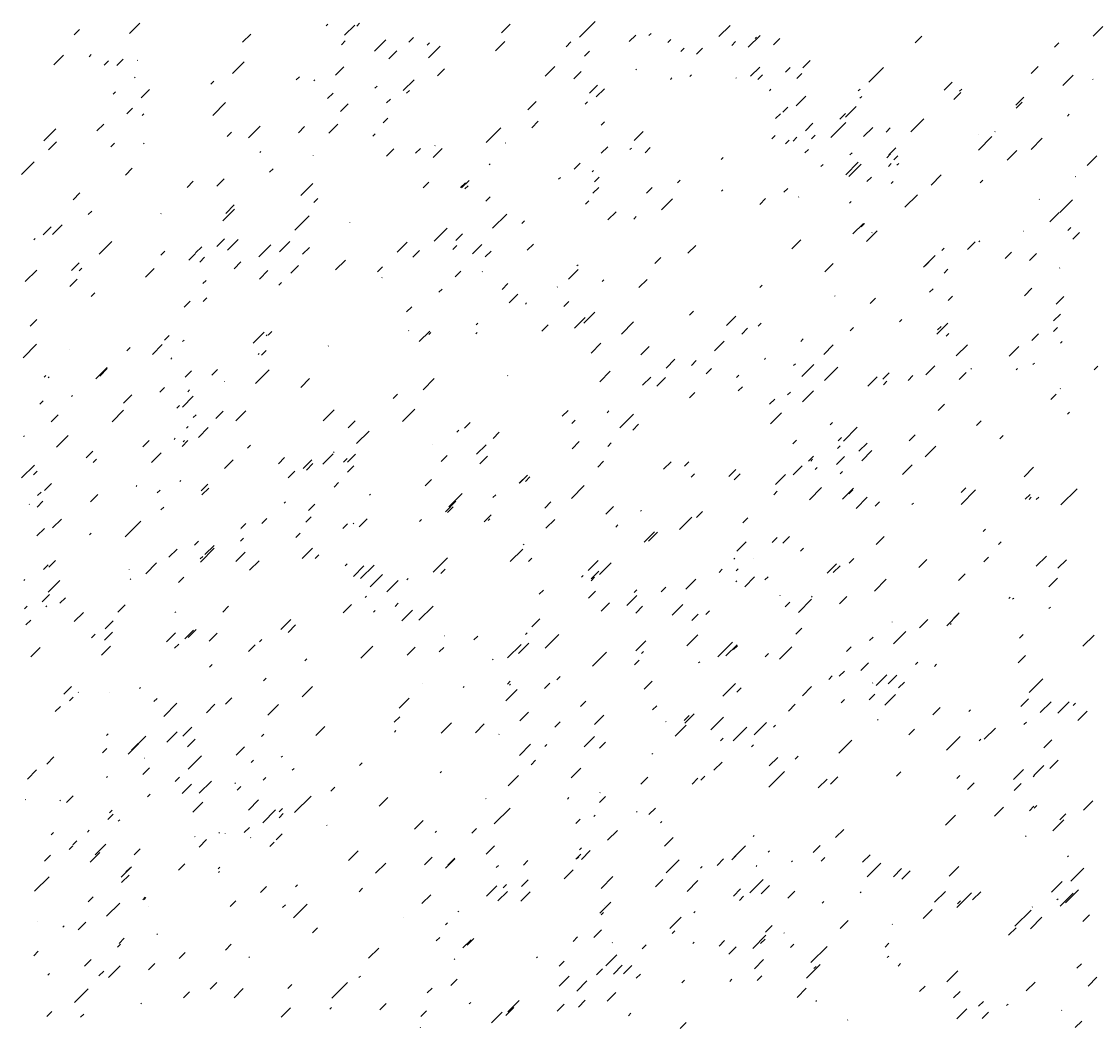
# Model space of a CAD drawing. Header units: millimetres. Extents: x -5080 to 169092, y -130394 to 7197.
# Drawn here: x 8488 to 14072, y -25426 to -20207 of the extents above; entities that cross this region are included whole.
import ezdxf

# ---------------------------------------------------------------- set-up
doc = ezdxf.new("R2010")
doc.units = ezdxf.units.MM
doc.header["$LTSCALE"] = 50
doc.layers.add('pio-Stipple', color=7, linetype='Continuous', lineweight=5)

# ---------------------------------------------------------------- blocks, each defined once
blk = doc.blocks.new('Group')
at = {"layer": 'pio-Stipple', "color": 7, "linetype": 'Continuous', "lineweight": 5, "transparency": 33554687}
for p, q in [((621.9, 5222.9), (569.2, 5170.2)), ((1588.6, 5210.3), (1597.4, 5219.1)), ((1736.9, 5213.9), (1683.5, 5160.6)), ((1747, 5208.4), (1761.6, 5223)), ((2497.7, 5173.3), (2542.5, 5218.1)), ((2982.1, 5232), (2901.4, 5151.3)), ((3623.8, 5154.1), (3682, 5212.3)), ((5565.2, 5156.2), (5614.6, 5205.5)), ((309.1, 5189.9), (281.9, 5162.7)), ((1154.7, 5124.9), (1196.8, 5167.1)), ((1838.8, 5078.4), (1897.2, 5136.8)), ((2016.4, 5125.7), (2040.4, 5149.7)), ((3159.7, 5128.9), (3192.8, 5162)), ((3272.7, 5170.8), (3260.9, 5159.1)), ((3374.6, 5138.4), (3359.8, 5123.7)), ((3837.7, 5160.4), (3776.7, 5099.4)), ((3818.6, 5151.7), (3811.7, 5144.8)), ((3906.4, 5110.6), (3940.6, 5144.8)), ((4676.3, 5155.5), (4642, 5121.2)), ((1687.4, 5131.4), (1667.3, 5111.2)), ((2124.4, 5122.4), (2111.6, 5109.6)), ((2178.9, 5104.8), (2118.7, 5044.7)), ((2514.9, 5129.1), (2465.5, 5079.8)), ((2831.7, 5101.5), (2857, 5126.8)), ((3443.2, 5093.1), (3427.2, 5077.1)), ((3507.8, 5063.1), (3539, 5094.3)), ((3710.6, 5128.3), (3690.6, 5108.3)), ((5363.4, 5099.5), (5386.3, 5122.3)), ((226.3, 5058.5), (175.4, 5007.5)), ((359.5, 5049.9), (370.4, 5060.8)), ((437.2, 5005.6), (459.7, 5028)), ((502.8, 5003.6), (535.2, 5036.1)), ((608.8, 5029.7), (611.3, 5032.2)), ((1953.8, 5079.8), (1912.6, 5038.7)), ((2926.6, 5052), (2953.2, 5078.7)), ((4058.7, 4991.6), (4096.5, 5029.4)), ((1163.7, 5023.2), (1102.8, 4962.2)), ((1679.4, 4996.9), (1636.9, 4954.5)), ((2164.7, 4950.3), (2201.7, 4987.2)), ((2723.7, 4949.4), (2773.4, 4999.1)), ((2909.4, 4972.9), (2871.9, 4935.4)), ((3194, 4982.2), (3197, 4985.3)), ((3835.7, 4996), (3788.8, 4949)), ((3993.1, 4993.2), (3968.6, 4968.7)), ((4401.8, 4918.1), (4478.2, 4994.5)), ((5278.7, 4999), (5242.9, 4963.3)), ((594.6, 4939.9), (597.9, 4943.1)), ((1006.3, 4922.5), (990.4, 4906.6)), ((1449.3, 4945.7), (1432.9, 4929.3)), ((1530, 4929.7), (1524.8, 4924.5)), ((2043.6, 4930.4), (1988.1, 4874.8)), ((3372.6, 4931.8), (3380.9, 4940.1)), ((3473.5, 4947), (3482.5, 4956)), ((3711.6, 4937.8), (3714.6, 4940.8)), ((3825.6, 4932), (3850.2, 4956.6)), ((4054.7, 4962.9), (4028.9, 4937.1)), ((4792.3, 4876.7), (4833.7, 4918.1)), ((5460.3, 4954.5), (5407, 4901.3)), ((5564.2, 4933.7), (5561.2, 4930.8)), ((484.6, 4856.2), (496.1, 4867.7)), ((628.9, 4837.2), (672.1, 4880.4)), ((1595.6, 4833.1), (1623.8, 4861.3)), ((1851.9, 4897.3), (1841, 4886.4)), ((2019.4, 4874.1), (2005.2, 4859.9)), ((2994.2, 4902.3), (2953.3, 4861.4)), ((2988.1, 4841.2), (3030.2, 4883.3)), ((3886.2, 4873.3), (3894.1, 4881.3)), ((4356.4, 4882.2), (4346.6, 4872.5)), ((4841.7, 4827.1), (4879, 4864.4)), ((4883.1, 4882.2), (4871.9, 4871)), ((1066.9, 4812.3), (1000.3, 4745.7)), ((1662.2, 4765.6), (1702.3, 4805.8)), ((1901.3, 4809.8), (1921.9, 4830.4)), ((2676.3, 4817.3), (2633, 4774)), ((2931.6, 4803.7), (2943.6, 4815.7)), ((4024.4, 4795), (4075.2, 4845.8)), ((4355.4, 4834), (4364.7, 4843.3)), ((5205, 4839.6), (5163.4, 4798)), ((5195.9, 4814.5), (5164.4, 4783)), ((554.3, 4754.4), (583.2, 4783.3)), ((634, 4744.1), (643.6, 4753.8)), ((3918.4, 4729.2), (3943.6, 4754.4)), ((3981, 4788.2), (3955.7, 4762.9)), ((4250.4, 4726.1), (4280, 4755.7)), ((4335.2, 4791), (4280.7, 4736.5)), ((5431, 4742.1), (5440.8, 4751.9)), ((398.9, 4664.7), (434.7, 4700.6)), ((1601.6, 4653.6), (1648.2, 4700.2)), ((1908.4, 4731.8), (1883.5, 4706.9)), ((2687.4, 4715.4), (2653.5, 4681.5)), ((3031.5, 4712.7), (3013.3, 4694.5)), ((4072.8, 4665.7), (4111.9, 4704.8)), ((4281.7, 4708.3), (4204, 4630.6)), ((4619.7, 4660.7), (4686.2, 4727.2)), ((175.9, 4665.9), (124.3, 4614.4)), ((141.5, 4630.4), (187.4, 4676.3)), ((1074.9, 4635.3), (1097.7, 4658.1)), ((1184.9, 4628.4), (1245.3, 4688.8)), ((1476.5, 4687.3), (1445, 4655.8)), ((1841.8, 4649.1), (1830, 4637.3)), ((2417, 4605.3), (2492.8, 4681.2)), ((3232.3, 4662), (3185, 4614.8)), ((3915.4, 4641), (3899, 4624.6)), ((4123.3, 4643.1), (4104.4, 4624.2)), ((4374.5, 4635.5), (4421.9, 4682.8)), ((4512.8, 4680.3), (4491.2, 4658.8)), ((4969.9, 4644.2), (4970.2, 4644.5)), ((4969.9, 4565.9), (5039.4, 4635.4)), ((5054.6, 4660.4), (5057, 4662.8)), ((146.6, 4625), (147.4, 4625.8)), ((190, 4608.4), (149.1, 4567.5)), ((490.7, 4601.6), (472.3, 4583.2)), ((644.1, 4601.8), (640.2, 4597.9)), ((2150.6, 4587.7), (2152.8, 4590)), ((2515.8, 4600.8), (2519.1, 4604)), ((3014.3, 4549.5), (3047.6, 4582.8)), ((3268.6, 4578.3), (3241.5, 4551.2)), ((3969.9, 4597.9), (3988.3, 4616.3)), ((4028.4, 4631.9), (4009.3, 4612.7)), ((5300.8, 4627.5), (5242.8, 4569.5)), ((1243.4, 4553.4), (1248.7, 4558.7)), ((1520.9, 4538.2), (1521.2, 4538.5)), ((1938.7, 4572.1), (1900.1, 4533.6)), ((2051.7, 4549.5), (2076.7, 4574.5)), ((2188.9, 4574.2), (2142.8, 4528.1)), ((3162.7, 4568.6), (3170.2, 4576.1)), ((3635.9, 4516.1), (3646.3, 4526.6)), ((4089, 4569.4), (4070.3, 4550.7)), ((4315, 4552.3), (4303.7, 4541)), ((4494.6, 4526.2), (4514.2, 4545.9)), ((4504.7, 4540.5), (4540.9, 4576.7)), ((4551.1, 4535.1), (4531.4, 4515.4)), ((5119.2, 4513.4), (5168.5, 4562.7)), ((5533.9, 4486.1), (5583.3, 4535.5)), ((73.9, 4504.5), (8.7, 4439.3)), ((582.5, 4471.3), (547, 4435.8)), ((1294.9, 4450.6), (1313.3, 4469.1)), ((2433.1, 4489.8), (2437.9, 4494.7)), ((2873, 4466.8), (2904.3, 4498.1)), ((4152.5, 4479.8), (4163.9, 4491.2)), ((4346.3, 4502.5), (4281.9, 4438.1)), ((4361.4, 4492.4), (4298.3, 4429.3)), ((4502.7, 4480.8), (4517.5, 4495.6)), ((4556.2, 4496.7), (4546.4, 4487)), ((1021.4, 4379.2), (1058.5, 4416.3)), ((2793.3, 4415.2), (2802.3, 4424.1)), ((2974, 4460.5), (2967, 4453.5)), ((2979, 4401.1), (3003.3, 4425.4)), ((4391.7, 4402.2), (4415.2, 4425.7)), ((4777.1, 4437), (4724.8, 4384.7)), ((5471.4, 4426.3), (5474.5, 4429.4)), ((899.3, 4404.7), (866.6, 4371.9)), ((1456.3, 4329.8), (1518.9, 4392.4)), ((2091, 4369.9), (2120.1, 4399)), ((2284.8, 4371), (2310, 4396.3)), ((2289.8, 4369.2), (2328.9, 4408.3)), ((2324.1, 4380.6), (2307.8, 4364.4)), ((3001.2, 4372.4), (2970.8, 4342)), ((3249.4, 4342.7), (3277.9, 4371.2)), ((3408.9, 4396.1), (3422.7, 4409.9)), ((3645, 4359.6), (3638.4, 4353)), ((3981, 4366.6), (3961.6, 4347.2)), ((4516.8, 4393), (4527.4, 4403.6)), ((4992.1, 4410), (4978.8, 4396.7)), ((275.7, 4308.5), (310.6, 4343.4)), ((1524.9, 4294.2), (1545, 4314.2)), ((2439.1, 4323.1), (2416.5, 4300.5)), ((2932.6, 4285.1), (2949.7, 4302.2)), ((3327.1, 4256.2), (3383.7, 4312.8)), ((3865.9, 4314), (3835.7, 4283.8)), ((4037.5, 4322.3), (4039.1, 4323.9)), ((4653, 4334), (4588.2, 4269.2)), ((5286.7, 4311.2), (5284.5, 4309)), ((5391.6, 4241.9), (5457.5, 4307.8)), ((354.4, 4231.6), (372.4, 4249.6)), ((1113.2, 4259.3), (1052.2, 4198.2)), ((1067.8, 4237.8), (1111.6, 4281.6)), ((3091, 4246.2), (3048.6, 4203.8)), ((4309.9, 4299), (4301.2, 4290.3)), ((732.8, 4236.5), (731.4, 4235)), ((1426, 4151.2), (1499.7, 4224.8)), ((1711.6, 4190.1), (1710.3, 4188.8)), ((2523.9, 4233), (2451, 4160.1)), ((2602.6, 4185.2), (2616.1, 4198.7)), ((3182.8, 4208.4), (3196, 4221.6)), ((5340.2, 4194.5), (5388.3, 4242.7)), ((120.3, 4126.9), (161.8, 4168.4)), ((168.8, 4128), (219.1, 4178.4)), ((2216.1, 4161.4), (2148, 4093.3)), ((2259.5, 4097.5), (2294.3, 4132.3)), ((4373.5, 4185.7), (4319.1, 4131.3)), ((4378.5, 4185.9), (4361.1, 4168.4)), ((4389.6, 4092.6), (4444.9, 4147.8)), ((4418.9, 4138.6), (4417.7, 4137.4)), ((5203.9, 4144.7), (5204.6, 4145.4)), ((5449.1, 4164.7), (5432.8, 4148.4)), ((5459.2, 4104.7), (5493.1, 4138.5)), ((72.9, 4100.4), (79.3, 4106.8)), ((476.5, 4091.8), (411.4, 4026.7)), ((1061.8, 4105.9), (1021.9, 4066)), ((1075.9, 4046.1), (1131.7, 4101.9)), ((1346.3, 4039.1), (1399.6, 4092.4)), ((1956.8, 4037.1), (2007.4, 4087.7)), ((2346.3, 4027.1), (2395.7, 4076.5)), ((2630.8, 4047.2), (2662.5, 4078.8)), ((4049.6, 4099.8), (4003, 4053.2)), ((4952.7, 4089.8), (4913.6, 4050.7)), ((4976.9, 4095.2), (4971.4, 4089.7)), ((752, 4041.6), (731.5, 4021.1)), ((876.1, 3995.7), (910.4, 4030)), ((942.7, 4064.7), (910.2, 4032.3)), ((1239.4, 4012), (1301.3, 4073.9)), ((1465.4, 4025.9), (1500.8, 4061.4)), ((2037.5, 4009.8), (2072.7, 4045)), ((2245.4, 4050), (2265.8, 4070.4)), ((2443.2, 4042.6), (2412.1, 4011.6)), ((3503.7, 4071.7), (3463.6, 4031.6)), ((4791.2, 4056.8), (4779.7, 4045.3)), ((5108.1, 4003.6), (5140.6, 4036.1)), ((5270.5, 4029.3), (5234.2, 3993)), ((268.6, 3942.3), (307.1, 3980.7)), ((932.6, 3984.5), (957.9, 4009.8)), ((1146.5, 3985.9), (1110.7, 3950)), ((1445.2, 3967.7), (1405.1, 3927.6)), ((1636.9, 3944.2), (1688.1, 3995.4)), ((2888.2, 3965.2), (2894.4, 3971.4)), ((3291.8, 3977.4), (3322.9, 4008.6)), ((4172.7, 3935.2), (4215.7, 3978.2)), ((4685.3, 3959.4), (4745.1, 4019.2)), ((4693.4, 3966.5), (4733.3, 4006.5)), ((27.5, 3883.8), (87.3, 3943.6)), ((308, 3940), (320.9, 3952.9)), ((695.5, 3951.7), (651.2, 3907.4)), ((1285.8, 3941.5), (1241.6, 3897.4)), ((1853.9, 3934), (1880.9, 3961)), ((2256.5, 3908.8), (2286, 3938.4)), ((2398.8, 3935.8), (2396.7, 3933.8)), ((2844.8, 3897), (2893.8, 3946)), ((4791.2, 3928), (4811.2, 3948)), ((5391.6, 3955), (5390.2, 3953.5)), ((297.9, 3897.2), (259, 3858.3)), ((965.9, 3890.2), (949.5, 3873.8)), ((1343.3, 3866.3), (1355.7, 3878.7)), ((1879.1, 3905.5), (1876.3, 3902.7)), ((2499.7, 3843.3), (2530.5, 3874.1)), ((2787.2, 3857.1), (2785.1, 3855)), ((3027.4, 3892.4), (3019.7, 3884.6)), ((3251.4, 3895.1), (3209.4, 3853.1)), ((3848.8, 3866.1), (3835.6, 3852.9)), ((369.5, 3806.8), (387.9, 3825.2)), ((950.8, 3780.7), (969.9, 3799.8)), ((2188.9, 3844.9), (2172.8, 3828.8)), ((2537, 3774.8), (2581.8, 3819.6)), ((4227.2, 3810.7), (4224.1, 3807.7)), ((4408.8, 3770.7), (4435.9, 3797.7)), ((4734.7, 3846.9), (4716.3, 3828.5)), ((4813.4, 3786.6), (4834.6, 3807.8)), ((5208, 3810.1), (5247.1, 3849.2)), ((5372.4, 3766.5), (5411.9, 3806)), ((883.1, 3783.1), (851.1, 3751)), ((2031.5, 3753.9), (2004.7, 3727.1)), ((2626.8, 3773.3), (2620.7, 3767.2)), ((2846.8, 3781.2), (2820.8, 3755.2)), ((53.7, 3653.6), (87.6, 3687.5)), ((2930.5, 3698.4), (2875, 3642.8)), ((2924.5, 3667.8), (2981.6, 3725)), ((3471.4, 3710), (3491.9, 3730.5)), ((3711.5, 3705.3), (3663, 3656.8)), ((4573.3, 3687.5), (4561.2, 3675.5)), ((5359.3, 3679.8), (5395.6, 3716)), ((2015.3, 3629.1), (2016.3, 3630.1)), ((2374.5, 3668.4), (2366, 3659.8)), ((2739.8, 3660), (2706.3, 3626.5)), ((3119.2, 3612.3), (3181.9, 3675)), ((3773.1, 3642.9), (3742.4, 3612.2)), ((3827.6, 3652.4), (3842.8, 3667.7)), ((4304.8, 3628.2), (4322.6, 3645.9)), ((4811.4, 3669), (4753.8, 3611.3)), ((4757.9, 3633.2), (4776.1, 3651.4)), ((5358.3, 3625.2), (5378.8, 3645.8)), ((749.9, 3580.8), (773.8, 3604.7)), ((851.9, 3580.6), (844, 3572.7)), ((1266.6, 3621.7), (1209, 3564.1)), ((1282.7, 3608.8), (1277.4, 3603.5)), ((1286.8, 3606.1), (1305.7, 3625.1)), ((2125.3, 3627.7), (2070.5, 3572.9)), ((2120.2, 3609), (2131.2, 3619.9)), ((2363.4, 3613), (2371.2, 3620.7)), ((3651, 3575.3), (3601, 3525.3)), ((4061.7, 3586.6), (4049.4, 3574.3)), ((4802.3, 3600.9), (4816.3, 3615)), ((5247.3, 3578.8), (5281.9, 3613.4)), ((5403.7, 3573.5), (5395.1, 3564.9)), ((16.4, 3489.2), (86.8, 3559.7)), ((258.5, 3533.2), (259.5, 3534.2)), ((554.2, 3524.3), (572.2, 3542.3)), ((687.4, 3506.3), (738.3, 3557.2)), ((1253.5, 3503.2), (1277.7, 3527.5)), ((1600.6, 3551.3), (1598.1, 3548.9)), ((3012.2, 3564.1), (2961.4, 3513.2)), ((3220.1, 3504.3), (3263.4, 3547.5)), ((4167.6, 3506.4), (4216.7, 3555.5)), ((4913.3, 3556.9), (4854.9, 3498.5)), ((5128.2, 3497.2), (5178.4, 3547.4)), ((783.2, 3482.8), (788.7, 3488.3)), ((1236.3, 3507), (1240.5, 3511.2)), ((3395.7, 3481.4), (3350.3, 3436)), ((3481.4, 3449.6), (3506.5, 3474.6)), ((3865.9, 3486.7), (3860.1, 3480.9)), ((5251.3, 3453.6), (5259.6, 3461.9)), ((394.7, 3380.2), (453.4, 3438.9)), ((413.9, 3394.4), (452.8, 3433.2)), ((857.9, 3389.2), (890.2, 3421.5)), ((995.1, 3398.2), (1024.8, 3427.8)), ((1292.8, 3426.8), (1222, 3355.9)), ((3060.7, 3418.9), (3006.9, 3365.1)), ((3586.4, 3434), (3558.5, 3406.1)), ((4021.3, 3458.5), (4011.3, 3448.5)), ((4053.6, 3392.4), (4115.5, 3454.4)), ((4240.3, 3439.9), (4172, 3371.7)), ((4474.4, 3378.1), (4507.5, 3411.2)), ((4742.8, 3447.1), (4697.3, 3401.6)), ((4906.2, 3412.8), (4870, 3376.6)), ((4930.5, 3430.3), (4933.5, 3433.4)), ((5164.6, 3426.3), (5172.4, 3434.1)), ((5589.4, 3445.3), (5570.3, 3426.2)), ((135.4, 3397.9), (126, 3388.5)), ((152.6, 3390.9), (146.6, 3385)), ((1059.7, 3365.7), (1060.9, 3366.9)), ((1501.7, 3381.4), (1455.9, 3335.6)), ((2148.5, 3381.4), (2090.6, 3323.5)), ((2527.9, 3395), (2529.5, 3396.6)), ((3270.6, 3388.6), (3228.5, 3346.6)), ((3347.2, 3386.6), (3302.1, 3341.5)), ((3727.7, 3398.9), (3715.2, 3386.4)), ((4444.1, 3389.6), (4396.9, 3342.4)), ((4495.5, 3368.6), (4476.7, 3349.7)), ((4629.7, 3396.8), (4604.5, 3371.5)), ((580.4, 3296.7), (538.2, 3254.5)), ((725.7, 3311.4), (749.4, 3335.1)), ((879.1, 3322.2), (870.3, 3313.4)), ((1957.8, 3299.9), (1935.2, 3277.3)), ((3472.4, 3281.1), (3499.9, 3308.7)), ((3724.6, 3317.5), (3746, 3338.9)), ((3995, 3311.1), (3980.3, 3296.3)), ((4057.6, 3261.1), (4113.8, 3317.3)), ((5345.2, 3272.1), (5372.8, 3299.7)), ((5394.6, 3329.4), (5393.1, 3327.9)), ((103.1, 3248.8), (120.2, 3265.8)), ((268.6, 3289), (272.3, 3292.8)), ((813.5, 3227.6), (828.3, 3242.4)), ((842.8, 3234), (898.2, 3289.4)), ((3886.1, 3247.9), (3913.4, 3275.2)), ((4794.2, 3249.4), (4760.9, 3216.1)), ((198, 3192.9), (162.6, 3157.5)), ((538, 3217), (478.2, 3157.1)), ((913.4, 3194), (899.2, 3179.8)), ((1053.6, 3213.1), (1015.7, 3175.1)), ((1171.7, 3215), (1119.8, 3163.1)), ((1628.8, 3219), (1572.6, 3162.9)), ((1984, 3158.3), (2048.1, 3222.5)), ((2812.4, 3186.4), (2842.3, 3216.2)), ((3053.6, 3213.3), (3044.8, 3204.5)), ((3181.7, 3196.8), (3110.2, 3125.2)), ((3948.6, 3203.8), (3890.8, 3145.9)), ((5430.9, 3197.3), (5441.3, 3207.6)), ((872, 3132.6), (864.3, 3124.8)), ((925.5, 3075.5), (976.9, 3126.9)), ((1737.8, 3162.5), (1701.5, 3126.2)), ((2334.1, 3153.6), (2305.2, 3124.7)), ((2879, 3165.8), (2862, 3148.7)), ((3177.7, 3114.7), (3207.2, 3144.2)), ((4200.9, 3141.8), (4213.3, 3154.2)), ((4269.5, 3057.4), (4340.8, 3128.7)), ((4959.7, 3137.9), (4983.7, 3162)), ((24.4, 3085.1), (19.6, 3080.4)), ((189.9, 3026.1), (249.7, 3085.9)), ((799.4, 3066.1), (805.9, 3072.7)), ((1810.4, 3108.9), (1745.7, 3044.2)), ((2265.5, 3104.4), (2275.2, 3114.1)), ((2453.2, 3071.3), (2484.8, 3102.9)), ((4259.4, 3076), (4242.4, 3059)), ((4610.6, 3058.2), (4642, 3089.6)), ((5080.8, 3069.1), (5097.2, 3085.6)), ((670.2, 3060.7), (637.3, 3027.9)), ((840.7, 3030), (871.3, 3060.6)), ((853.8, 3060.9), (846.1, 3053.1)), ((1195.9, 3036.6), (1180.6, 3021.3)), ((2137.4, 3038.8), (2138, 3039.4)), ((2367.4, 2988.7), (2417, 3038.2)), ((2863.9, 3018), (2900.5, 3054.6)), ((3065.7, 3047.6), (3048.2, 3030.1)), ((4007.1, 3042.9), (4027.1, 3062.9)), ((4238.2, 3018.7), (4252.1, 3032.5)), ((4283.6, 3070), (4275.1, 3061.5)), ((4392.6, 3047.4), (4350.2, 3004.9)), ((4693.3, 2975.5), (4748.5, 3030.7)), ((378.6, 3005.2), (343.2, 2969.8)), ((380.6, 2946.1), (397.9, 2963.4)), ((732.8, 2996), (683, 2946.2)), ((1106.1, 2959.6), (1061.6, 2915.1)), ((1340.2, 2940.1), (1372.6, 2972.5)), ((1513.8, 2960.8), (1468.8, 2915.8)), ((1570.3, 2938.3), (1623.5, 2991.5)), ((1625.8, 2997.4), (1629.1, 3000.8)), ((1678.2, 2948.1), (1697.4, 2967.3)), ((1740.8, 2990), (1698.2, 2947.4)), ((2216.1, 2983), (2184.8, 2951.7)), ((2384.6, 2939.3), (2424.1, 2978.8)), ((4088.9, 2953.3), (4115.2, 2979.6)), ((4100, 2954.1), (4109.6, 2963.7)), ((4274.5, 2977.9), (4233.3, 2936.7)), ((4417.8, 3008.1), (4365, 2955.2)), ((9.3, 2866.6), (75.8, 2933.2)), ((1485.5, 2907), (1519.5, 2940.9)), ((1699.4, 2895.9), (1731.8, 2928.3)), ((3026.3, 2952.8), (2996.5, 2923)), ((3376.5, 2950.6), (3337.3, 2911.4)), ((3446.1, 2927), (3468.3, 2949.2)), ((3711.5, 2910.3), (3675.3, 2874.1)), ((4009.2, 2882.7), (4056, 2929.5)), ((4123.2, 2910.7), (4133.2, 2920.7)), ((4575.2, 2884.7), (4625.3, 2934.8)), ((5205.9, 2872.7), (5254.5, 2921.3)), ((70.8, 2882.5), (89.9, 2901.6)), ((834.7, 2853.1), (830.1, 2848.5)), ((1391.7, 2867.5), (1425.1, 2901)), ((2101, 2825.1), (2133.7, 2857.8)), ((2589.4, 2838.4), (2631.8, 2880.8)), ((2626.7, 2876.1), (2589.9, 2839.2)), ((2620.7, 2847.3), (2644.7, 2871.3)), ((3480.4, 2870.4), (3498.3, 2888.3)), ((3734.7, 2887.1), (3703.5, 2855.9)), ((3969.8, 2885), (3917.9, 2833.1)), ((4264.4, 2899.5), (4252.3, 2887.3)), ((92, 2774.5), (110.4, 2793)), ((163.6, 2837.7), (127.2, 2801.3)), ((602.6, 2821.9), (607.3, 2826.6)), ((712.6, 2789.7), (726.6, 2803.7)), ((974.9, 2834.6), (940.3, 2799.9)), ((943.6, 2778.7), (978.9, 2813.9)), ((1628.8, 2818.1), (1652.7, 2842)), ((2925.4, 2826.4), (2859.5, 2760.5)), ((3926.4, 2797.5), (3908.3, 2779.4)), ((4156.5, 2816.4), (4093.6, 2753.5)), ((4264.4, 2755.6), (4322.1, 2813.3)), ((4297.7, 2783.6), (4317.9, 2803.8)), ((4954.6, 2804.2), (4879.5, 2729.1)), ((4904.2, 2814.5), (4880.5, 2790.9)), ((5397.6, 2726.4), (5481.4, 2810.3)), ((89, 2715.1), (119.1, 2745.3)), ((366.5, 2742.4), (404.4, 2780.3)), ((1377.5, 2743.1), (1369.9, 2735.4)), ((1813.4, 2777.5), (1818.1, 2782.2)), ((2206, 2691), (2261, 2746)), ((2292.7, 2786.1), (2224.1, 2717.4)), ((2467.3, 2779.3), (2452.7, 2764.7)), ((2752.9, 2741.9), (2720.9, 2709.9)), ((4392.6, 2765.9), (4335.1, 2708.4)), ((4434, 2719.2), (4457.3, 2742.5)), ((4624.7, 2728.1), (4632.5, 2735.9)), ((5237.2, 2780.3), (5212.4, 2755.5)), ((5232.1, 2755.3), (5243.8, 2767)), ((5269.5, 2754.4), (5282.3, 2767.2)), ((49.6, 2731), (48, 2729.4)), ((745.9, 2714.7), (731.4, 2700.3)), ((1496.6, 2696.9), (1529.3, 2729.6)), ((2217.1, 2687.8), (2246.7, 2717.4)), ((3077.8, 2718.5), (3037.5, 2678.2)), ((3218, 2693.7), (3222.8, 2698.4)), ((3507.6, 2660.6), (3539.4, 2692.3)), ((215.1, 2651.9), (170.1, 2606.9)), ((546.1, 2561), (627.1, 2642)), ((1171.7, 2630.8), (1145, 2604.1)), ((1280.6, 2656.2), (1254.6, 2630.1)), ((1482.5, 2637.3), (1509.6, 2664.5)), ((1698.4, 2627.9), (1674.2, 2603.7)), ((1731.7, 2632.1), (1727.2, 2627.6)), ((1800.3, 2655), (1759, 2613.7)), ((2081.8, 2650.2), (2071.9, 2640.2)), ((2407.8, 2639.6), (2444.1, 2675.9)), ((2436, 2654.3), (2428.1, 2646.3)), ((2727.6, 2606.4), (2772.7, 2651.5)), ((3419.8, 2599.3), (3483.2, 2662.7)), ((3748.8, 2634.4), (3773.8, 2659.4)), ((88.9, 2566.9), (127.2, 2605.1)), ((360.4, 2570.7), (369.7, 2580)), ((1141.4, 2600.8), (1142, 2601.4)), ((1453.2, 2580.5), (1430.8, 2558.1)), ((3101, 2622.9), (3089.2, 2611.1)), ((3289.7, 2587.3), (3236.6, 2534.2)), ((3259.4, 2538.7), (3305.6, 2584.9)), ((4995, 2588.8), (5006.5, 2600.3)), ((905.3, 2518.4), (926.3, 2539.3)), ((959.8, 2469.1), (1006.6, 2516)), ((1159.6, 2554.3), (1143.1, 2537.8)), ((2609.6, 2519.1), (2614.3, 2523.8)), ((3765.9, 2534.8), (3717.3, 2486.1)), ((3925.4, 2558.2), (3899.5, 2532.3)), ((3955.6, 2528.6), (3989.5, 2562.5)), ((4440, 2521.4), (4480.7, 2562.1)), ((5073.7, 2521.3), (5088, 2535.6)), ((773.1, 2454.8), (815.4, 2497.2)), ((935.5, 2446.5), (948.2, 2459.2)), ((1008.2, 2501.5), (936, 2429.2)), ((1119.2, 2433.8), (1167.6, 2482.2)), ((1516.8, 2502.7), (1463, 2448.9)), ((1550.1, 2468.5), (1531.2, 2449.6)), ((2607.5, 2497.4), (2542.6, 2432.4)), ((4047.5, 2487), (4062.4, 2501.9)), ((5321.9, 2461.2), (5269.6, 2408.9)), ((123.2, 2392.2), (147.4, 2416.4)), ((149.5, 2403.3), (184, 2437.8)), ((708.5, 2425.8), (652.7, 2370)), ((1240.3, 2437), (1191, 2387.7)), ((1686.3, 2410.2), (1697.5, 2421.5)), ((1729.7, 2356), (1783.6, 2409.9)), ((1836.6, 2414.7), (1766.9, 2345)), ((2217, 2452.1), (2142.5, 2377.5)), ((2637.8, 2433.4), (2654.9, 2450.5)), ((2946.6, 2386.4), (2998.2, 2438)), ((3005.1, 2365.2), (3066.1, 2426.2)), ((3701.4, 2444.5), (3707.3, 2450.4)), ((3801.3, 2450.5), (3801, 2450.2)), ((4185.7, 2373.2), (4233.7, 2421.2)), ((4217, 2376.1), (4252, 2411.1)), ((4322.9, 2448.2), (4298.9, 2424.1)), ((4701.3, 2443.1), (4660.9, 2402.7)), ((5021.2, 2455.3), (4998.2, 2432.3)), ((5381.4, 2398.4), (5425.4, 2442.4)), ((566.2, 2390), (567.5, 2391.2)), ((850.8, 2352.3), (822.2, 2323.7)), ((1816.4, 2301.6), (1879.9, 2365)), ((2204.9, 2392.7), (2182.7, 2370.6)), ((2911.3, 2351.7), (2920.6, 2361)), ((2979.9, 2351.4), (2961.9, 2333.4)), ((2962.7, 2343.9), (3001.2, 2382.4)), ((3625.7, 2377), (3641.8, 2393.1)), ((3713.5, 2385), (3724.4, 2395.9)), ((3757.9, 2302.7), (3808.5, 2353.3)), ((3862.8, 2337.6), (3878.9, 2353.7)), ((4901.1, 2369.5), (4866.5, 2334.9)), ((5335, 2302.4), (5378.7, 2346.1)), ((25.4, 2339.5), (20.6, 2334.7)), ((207, 2335), (146, 2274)), ((572.3, 2339.5), (575.9, 2343.1)), ((1961.7, 2335), (1902, 2275.2)), ((2006.1, 2337.6), (2013, 2344.4)), ((3324, 2275.1), (3348.2, 2299.4)), ((3453.1, 2289.5), (3505.1, 2341.5)), ((3712.5, 2327.4), (3717.2, 2332.2)), ((4491.4, 2341.1), (4430, 2279.6)), ((153.5, 2261.5), (116.2, 2224.2)), ((208, 2216.6), (237.1, 2245.7)), ((1797.3, 2253.7), (1789.6, 2246)), ((2714.5, 2284.8), (2692.9, 2263.2)), ((2984.9, 2278.7), (2948.9, 2242.7)), ((3198.8, 2256.3), (3147.1, 2204.5)), ((3198.8, 2286.9), (3184.1, 2272.2)), ((3939.5, 2255.8), (3942, 2258.3)), ((4105, 2237.1), (4036.9, 2169)), ((4108, 2252.7), (4103.4, 2248)), ((4287.6, 2252.4), (4249.5, 2214.3)), ((5134.2, 2248.6), (5127.7, 2242.1)), ((5152.4, 2243.6), (5146.6, 2237.8)), ((38.5, 2202.2), (24.6, 2188.3)), ((140.4, 2203.2), (135.5, 2198.4)), ((508.7, 2170.4), (546.5, 2208.2)), ((1051.6, 2171.3), (1081.3, 2201)), ((1676.2, 2167.3), (1719.8, 2210.9)), ((1833.6, 2170), (1842.3, 2178.7)), ((1961.7, 2217.2), (1945.2, 2200.7)), ((1979.9, 2125), (2036.2, 2181.3)), ((2142.4, 2201.8), (2069, 2128.5)), ((3014.2, 2176.4), (3056.5, 2218.7)), ((3192.8, 2165.2), (3228.4, 2200.9)), ((3437, 2209.8), (3381.4, 2154.2)), ((3992, 2222.2), (3967.8, 2198.1)), ((5335, 2189.2), (5342.5, 2196.7)), ((31.4, 2104.7), (56.3, 2129.6)), ((330.1, 2169.7), (281.8, 2121.4)), ((443.1, 2084.5), (484.3, 2125.7)), ((804.3, 2169), (807.9, 2172.6)), ((1404.7, 2132.2), (1353.5, 2081)), ((2655, 2094.7), (2696.3, 2136.1)), ((3483.4, 2126.9), (3517.4, 2160.9)), ((3575.2, 2176.9), (3556.4, 2158.1)), ((4664, 2088.6), (4707.1, 2131.7)), ((4864.8, 2159.4), (4805.5, 2100.1)), ((4869.8, 2166.8), (4842.6, 2139.5)), ((439.1, 2025), (481.1, 2067)), ((854.8, 2032.1), (900.6, 2077.9)), ((914.3, 2079.9), (873.2, 2038.7)), ((1390.6, 2065.3), (1429.6, 2104.3)), ((4054.5, 2088), (4023.3, 2056.8)), ((4521.7, 2119.5), (4522.6, 2120.5)), ((4529.8, 2006.9), (4592.5, 2069.7)), ((4824.4, 2106.4), (4829.1, 2111.1)), ((390.6, 2056.7), (371, 2037.1)), ((807.4, 2062.7), (761, 2016.4)), ((981.9, 2020.9), (1022.4, 2061.4)), ((1242.3, 2016.7), (1254, 2028.5)), ((2200.9, 2047.9), (2200.1, 2047.1)), ((2354.2, 2026.8), (2373.7, 2046.2)), ((2629.7, 2064), (2621.2, 2055.4)), ((2723.6, 1983.7), (2794.7, 2054.9)), ((3193.8, 1970.5), (3245, 2021.8)), ((3458.2, 1996.7), (3514.5, 2053.1)), ((3694.3, 2015.1), (3618.9, 1939.8)), ((4423.8, 2041.7), (4405.6, 2023.4)), ((5200.8, 2054.8), (5182.4, 2036.4)), ((5511.6, 1993.8), (5569.5, 2051.7)), ((56.6, 1939.2), (105.3, 1988)), ((470.3, 1995), (423.8, 1948.4)), ((823.5, 2005.3), (801.8, 1983.6)), ((1185.8, 1967.4), (1219.9, 2001.5)), ((1767, 1932.2), (1829.3, 1994.6)), ((2049.5, 1989), (2008.7, 1948.1)), ((2174.6, 1964.3), (2197.9, 1987.6)), ((2528.8, 1933.3), (2598.3, 2002.8)), ((2638.8, 2009.2), (2585.3, 1955.7)), ((2968.8, 1890.9), (3040.9, 1963.1)), ((3233.1, 1967.1), (3222.3, 1956.2)), ((3718.5, 2002.1), (3660.5, 1944.1)), ((3700.3, 1976.4), (3719.7, 1995.8)), ((3882, 1956.9), (3863.8, 1938.7)), ((3937.5, 1927.2), (4001.8, 1991.5)), ((4309.8, 1990.2), (4286.1, 1966.5)), ((997.1, 1898.5), (983.8, 1885.2)), ((1488.5, 1928.7), (1478.2, 1918.4)), ((2451.1, 1923.8), (2454.6, 1927.3)), ((3210.9, 1922.6), (3186.1, 1897.8)), ((3524.7, 1913.6), (3519.1, 1908)), ((4399.6, 1907.4), (4360.8, 1868.6)), ((4643.8, 1898.6), (4656.3, 1911.1)), ((4741.7, 1889.5), (4753, 1900.9)), ((5213.9, 1945.7), (5176.3, 1908.1)), ((4248.2, 1838.2), (4275.4, 1865.4)), ((4438.9, 1789.9), (4494.2, 1845.2)), ((4545.9, 1843.6), (4501.2, 1798.9)), ((1277.6, 1828.8), (1263.9, 1815.1)), ((2086.8, 1801.7), (2086.8, 1801.7)), ((2541.9, 1812.7), (2527.4, 1798.1)), ((2542.9, 1796.6), (2539.3, 1793)), ((2719.5, 1774.8), (2747.6, 1802.8)), ((2784.1, 1819), (2801.6, 1836.5)), ((3278.5, 1812.5), (3237.2, 1771.2)), ((3644.8, 1735.5), (3710.5, 1801.2)), ((4211.9, 1839.8), (4193.5, 1821.4)), ((4420.8, 1802.7), (4422.8, 1804.7)), ((4556, 1777.7), (4586.9, 1808.5)), ((5302.7, 1824.4), (5232.5, 1754.2)), ((228.2, 1745.5), (267.6, 1784.9)), ((303.8, 1755.2), (302, 1753.4)), ((464.3, 1755.3), (464.8, 1755.8)), ((624.7, 1779.4), (620.6, 1775.3)), ((1464.2, 1732.5), (1517.8, 1786.1)), ((2298.7, 1780.5), (2303.3, 1785.1)), ((2578.2, 1769.9), (2519.4, 1711.1)), ((3739.7, 1778.3), (3717.6, 1756.2)), ((4057.5, 1737.5), (4104.8, 1784.8)), ((4403.6, 1716.1), (4432.8, 1745.3)), ((4484.3, 1688.1), (4539.8, 1743.5)), ((210, 1682.3), (183.2, 1655.5)), ((257.4, 1711), (276.8, 1730.4)), ((695.3, 1707), (711.5, 1723.2)), ((745.8, 1630.6), (814.6, 1699.5)), ((1011.2, 1693.3), (967, 1649.2)), ((1066.7, 1692.9), (1099.7, 1725.9)), ((1341.1, 1692.3), (1285.4, 1636.5)), ((2018.2, 1724.6), (1966.6, 1673)), ((2906.2, 1680.8), (2934.2, 1708.7)), ((3280.5, 1663.5), (3301.7, 1684.7)), ((3984.9, 1657.7), (4020.3, 1693.1)), ((4258.3, 1700.9), (4275.1, 1717.7)), ((4770.9, 1676.1), (4732.5, 1637.7)), ((5188.7, 1682), (5228.6, 1722)), ((5346.1, 1706.4), (5289.4, 1649.7)), ((5381.4, 1647.7), (5439.9, 1706.3)), ((5473.2, 1698.6), (5460.7, 1686.1)), ((1969.8, 1628.9), (1940.6, 1599.7)), ((2637.8, 1652.9), (2592, 1607.1)), ((3027.3, 1635.9), (2979.8, 1588.4)), ((3469.2, 1634.9), (3444.2, 1609.9)), ((3496.5, 1643.9), (3447.5, 1594.9)), ((3647.8, 1625.7), (3582.5, 1560.3)), ((4929.3, 1664.4), (4920.7, 1655.7)), ((5532.8, 1657.1), (5485, 1609.3)), ((844.7, 1528.6), (891, 1575)), ((1534.9, 1531.6), (1581.7, 1578.5)), ((2238.2, 1597.5), (2184.9, 1544.2)), ((2407.7, 1591.3), (2361.7, 1545.3)), ((2801.2, 1601.7), (2773.5, 1573.9)), ((3350.2, 1603.9), (3347.6, 1601.3)), ((3397.6, 1527.6), (3454.2, 1584.1)), ((3698.3, 1504.4), (3768.5, 1574.7)), ((3870.8, 1598.4), (3806.6, 1534.2)), ((3918.3, 1584.6), (3908, 1574.3)), ((4447, 1611), (4450, 1613.9)), ((4638.7, 1563.3), (4609.3, 1533.9)), ((5000, 1511.5), (5058.3, 1569.9)), ((5205.8, 1587.9), (5218.7, 1600.8)), ((457.2, 1540.3), (448.7, 1531.8)), ((653, 1528.7), (578.9, 1454.7)), ((761.9, 1497.3), (815.5, 1550.9)), ((869.9, 1473), (908.6, 1511.7)), ((1253.3, 1526.3), (1264.9, 1537.8)), ((1949.6, 1556.4), (1942.2, 1549)), ((2483.4, 1536.3), (2485.1, 1538.1)), ((2926.3, 1473.1), (2979.9, 1526.6)), ((3646.8, 1518), (3632.8, 1504)), ((4874.8, 1525.7), (4804.6, 1455.5)), ((4982.8, 1512), (4973.5, 1502.8)), ((5308.7, 1468), (5349.5, 1508.8)), ((428.9, 1441.6), (451.5, 1464.2)), ((617.6, 1490.4), (561.6, 1434.3)), ((1165.5, 1473.4), (1121.2, 1429.1)), ((2590.3, 1427.7), (2648.2, 1485.7)), ((2722.5, 1474.8), (2732, 1484.3)), ((3005.1, 1465.9), (3036.7, 1497.6)), ((3803.2, 1482.7), (3793.7, 1473.2)), ((4312.8, 1506.6), (4246.5, 1440.3)), ((175.7, 1419.9), (139.3, 1383.5)), ((644.9, 1413.2), (645.5, 1413.8)), ((871.9, 1356.1), (941.8, 1426)), ((1198.8, 1391.1), (1211.9, 1404.1)), ((1361.3, 1424.2), (1355.3, 1418.2)), ((2650.9, 1380.1), (2673.5, 1402.7)), ((3276.5, 1434.4), (3280.9, 1438.8)), ((3884.9, 1374.2), (3928.9, 1418.1)), ((4019.2, 1408.2), (4035.4, 1424.5)), ((5339, 1360), (5382.4, 1403.4)), ((86.9, 1353.4), (39.2, 1305.7)), ((672.1, 1363.5), (637, 1328.4)), ((1421.8, 1360.6), (1412, 1350.8)), ((1760.9, 1375.9), (1774.5, 1389.5)), ((2179.6, 1337.6), (2186.5, 1344.5)), ((2908.2, 1362.4), (2857.8, 1312.1)), ((3640.8, 1393.7), (3598.6, 1351.5)), ((3882.9, 1264.3), (3963.8, 1345.2)), ((4568.1, 1343.4), (4545.2, 1320.5)), ((5202.8, 1355.3), (5151.1, 1303.6)), ((5308.7, 1375.5), (5257.1, 1323.9)), ((449.1, 1313.3), (453.9, 1318.1)), ((827.5, 1315.2), (805.1, 1292.8)), ((930.4, 1233), (992.9, 1295.4)), ((1118.1, 1286), (1114.2, 1282.1)), ((1274.5, 1313.2), (1260.9, 1299.6)), ((2585.3, 1324.1), (2532.4, 1271.2)), ((3219, 1278.3), (3256.2, 1315.5)), ((3515.6, 1310), (3484.9, 1279.3)), ((3550.9, 1320.1), (3530.8, 1300)), ((4139.2, 1259.2), (4185.8, 1305.8)), ((4241.1, 1317), (4203.2, 1279.1)), ((4857.7, 1308.4), (4872.6, 1323.3)), ((4913.2, 1251.2), (4948, 1286)), ((5254.2, 1317.4), (5260.5, 1323.6)), ((841.6, 1230.8), (890.6, 1279.8)), ((1126.2, 1247.9), (1145.9, 1267.6)), ((1632.7, 1263.7), (1612, 1243)), ((3008.1, 1235.6), (3006.3, 1233.8)), ((5191.7, 1282.8), (5154.8, 1246)), ((27.3, 1197.3), (30.3, 1200.3)), ((206.9, 1192.2), (211.2, 1196.5)), ((241.2, 1183.5), (276.4, 1218.6)), ((676.1, 1226.4), (662.5, 1212.8)), ((897.1, 1134), (948.1, 1185)), ((1185.7, 1145.1), (1237.6, 1197.1)), ((1509.6, 1216.9), (1424.3, 1131.7)), ((1908.2, 1209.9), (1863.1, 1164.9)), ((2416.8, 1205.3), (2414.2, 1202.8)), ((2838.5, 1201.4), (2846.9, 1209.8)), ((3036.3, 1215.2), (3004.7, 1183.5)), ((5563, 1192.8), (5515.2, 1145)), ((484.4, 1123.3), (456.7, 1095.6)), ((479.4, 1144.6), (465, 1130.3)), ((1326, 1145.4), (1260, 1079.4)), ((1365.3, 1126.4), (1343.9, 1105)), ((1362.3, 1153.7), (1344.3, 1135.7)), ((2541.9, 1155.4), (2459.3, 1072.8)), ((2981.8, 1117.5), (2976.3, 1112)), ((3199.8, 1136.7), (3196.8, 1133.7)), ((3295.6, 1155.5), (3261.3, 1121.2)), ((4850.6, 1118.2), (4798.9, 1066.5)), ((5053.4, 1114), (5098.8, 1159.4)), ((5257.2, 1164.8), (5233.6, 1141.2)), ((5272.4, 1168.9), (5258.8, 1155.3)), ((5391.5, 1094.7), (5422.3, 1125.6)), ((517.7, 1094.3), (510.4, 1087)), ((1592.4, 1066), (1590.3, 1064)), ((2046.4, 1046.3), (2091.4, 1091.3)), ((2904.1, 1097.2), (2882.2, 1075.2)), ((3328.9, 1086.2), (3320.8, 1078)), ((5412.6, 1093.9), (5355.9, 1037.2)), ((161.5, 1016.7), (173.8, 1029)), ((350.2, 1030.8), (359.4, 1040)), ((906.2, 1006.5), (908.1, 1008.4)), ((1032.3, 1024.7), (1035.9, 1028.3)), ((1064.6, 1022.7), (1064.3, 1022.4)), ((1163.5, 1028), (1190.6, 1055.2)), ((1329, 990.7), (1360.2, 1021.9)), ((2153.4, 1028.8), (2159.6, 1035)), ((2344.1, 1025.9), (2366.7, 1048.5)), ((3047.4, 988.8), (3097.8, 1039.2)), ((3801.2, 1007.6), (3806.7, 1013.1)), ((4271.4, 1044.4), (4229.1, 1002.1)), ((5213.9, 1007.6), (5217.3, 1011)), ((255.3, 940.2), (274.1, 958.9)), ((295.7, 986.1), (274.4, 964.8)), ((446.1, 967.8), (390.2, 911.9)), ((930.4, 953.3), (968.5, 991.4)), ((1196.8, 1002.5), (1195.4, 1001.1)), ((1295.7, 955.3), (1318, 977.6)), ((2461.1, 959.8), (2418.2, 916.8)), ((3387.5, 1003.1), (3342.1, 957.8)), ((3703.3, 901.1), (3762, 959.8)), ((4113, 925), (4148.7, 960.7)), ((158.5, 910.5), (127.8, 879.7)), ((364.3, 874.7), (414.7, 925.1)), ((592.4, 912.9), (623.5, 944.1)), ((1704.3, 883.8), (1753.2, 932.7)), ((2097.9, 861.7), (2136.9, 900.7)), ((2255.3, 895.2), (2219.6, 859.5)), ((2881.9, 889.7), (2907.9, 915.7)), ((2889, 894.6), (2897.5, 903.1)), ((2911.2, 948.9), (2901.7, 939.4)), ((2911.2, 888.8), (2957.4, 935)), ((3712.4, 908.4), (3690.8, 886.8)), ((3879.9, 926.9), (3886.9, 933.9)), ((4154.3, 880.6), (4172.8, 899.1)), ((4369.3, 874.6), (4408.3, 913.6)), ((5431.8, 902.6), (5437.1, 908)), ((524.8, 797.1), (578.8, 851.1)), ((571.2, 845.9), (549.5, 824.3)), ((822.4, 833.2), (855.1, 865.8)), ((1037.4, 849), (1028, 839.7)), ((1843.6, 817.2), (1896.8, 870.3)), ((2255.3, 892.1), (2206.4, 843.2)), ((2470.2, 847.2), (2481, 857.9)), ((2633.7, 883.3), (2610.5, 860)), ((3351.1, 819.3), (3418.6, 886.8)), ((3536.8, 852.1), (3527.9, 843.1)), ((3648.8, 892.3), (3614.7, 858.2)), ((3821.3, 857.2), (3816.9, 852.8)), ((4005, 881.4), (4000.3, 876.6)), ((4392.5, 799.1), (4463.7, 870.3)), ((4571.1, 841.6), (4528.9, 799.4)), ((4817.3, 802), (4867.9, 852.6)), ((5516.6, 843.7), (5449.4, 776.5)), ((152.4, 799.2), (76.8, 723.6)), ((527.8, 769.7), (566.1, 808)), ((1029.3, 820.9), (1034.8, 826.4)), ((2635.7, 783.3), (2601.2, 748.8)), ((2867.8, 834.5), (2821.9, 788.6)), ((3074.6, 800.2), (3013.2, 738.8)), ((3295.6, 746.6), (3333.3, 784.2)), ((3785, 715.4), (3853.8, 784.2)), ((4573.1, 786.9), (4616.5, 830.2)), ((1248.2, 717.2), (1279.3, 748.3)), ((1429.9, 746.3), (1440.2, 756.6)), ((1758.8, 721.1), (1776.9, 739.2)), ((2473.2, 752.9), (2418.8, 698.5)), ((2505.5, 741.3), (2523, 758.7)), ((3459.1, 723.4), (3514.6, 779)), ((3699.2, 699), (3736.2, 736)), ((3886.9, 753.9), (3843.2, 710.2)), ((5403.5, 775.1), (5348.3, 719.8)), ((5488.3, 730.6), (5421.1, 663.4)), ((354.2, 668.7), (380.2, 694.7)), ((649.9, 692.6), (637.1, 679.8)), ((653.9, 691.6), (644.2, 681.9)), ((1119.1, 674.4), (1090.3, 645.6)), ((2130.2, 705.6), (2084.6, 660)), ((2528.7, 723.5), (2478.8, 673.6)), ((2597.3, 671.8), (2646.2, 720.7)), ((3730.5, 676.8), (3752.5, 698.8)), ((4018.1, 724.7), (3981.7, 688.3)), ((4159.4, 662.5), (4167.4, 670.6)), ((4356.1, 715), (4361.7, 720.6)), ((4742.6, 666.8), (4798.2, 722.4)), ((4934.3, 716.5), (4857.6, 639.8)), ((4876.8, 674.5), (4861.7, 659.3)), ((4939.4, 678.9), (4981.8, 721.4)), ((5382.3, 684.6), (5376.5, 678.8)), ((5393.4, 646.8), (5461.5, 714.9)), ((517.7, 663), (449.8, 595.2)), ((667, 643.3), (666.4, 642.6)), ((1376.4, 653.3), (1362.4, 639.3)), ((1418.8, 586.2), (1489, 656.4)), ((2271.4, 617.1), (2275.9, 621.5)), ((3007, 610.4), (3063.4, 666.8)), ((3013.1, 601), (3026.3, 614.3)), ((3032.3, 652.4), (3032.3, 652.4)), ((3500.5, 619), (3494.1, 612.6)), ((4683.1, 582), (4730, 629)), ((5243.1, 626.6), (5159, 542.6)), ((5248.1, 641.3), (5249.6, 642.7)), ((93.9, 567.6), (93.5, 567.2)), ((301.7, 523.6), (342.3, 564.1)), ((1988.9, 587.8), (1989.3, 588.2)), ((2217.9, 560.4), (2207, 549.5)), ((3428.8, 589.4), (3370, 530.6)), ((4293.6, 572.3), (4252.9, 531.7)), ((5298.6, 589.4), (5238.8, 529.7)), ((5511.5, 568), (5545.5, 602)), ((230.1, 545.3), (223.4, 538.6)), ((710.4, 500), (713.7, 503.3)), ((1517.7, 509.3), (1543.2, 534.9)), ((3016.1, 524), (2976.2, 484.1)), ((3395.5, 518.1), (3382.5, 505.1)), ((3900, 546), (3865.6, 511.6)), ((3963.6, 509), (3961.4, 506.8)), ((4521.6, 551.5), (4524.2, 554.1)), ((5164.4, 535.1), (5125.5, 496.2)), ((521.7, 450.5), (505.5, 434.3)), ((514.6, 453.8), (541.1, 480.2)), ((1095.9, 449.3), (1065.5, 418.9)), ((2176.6, 484.7), (2158.5, 466.7)), ((2339, 472.5), (2296.4, 429.9)), ((2318.8, 443.7), (2354.3, 479.2)), ((2867.8, 463.8), (2891.4, 487.5)), ((3072.6, 458.6), (3070.9, 456.9)), ((3495.4, 459.6), (3489.5, 453.7)), ((3653.8, 468.5), (3624.9, 439.7)), ((3867.7, 495.5), (3799.8, 427.5)), ((3840.5, 452.7), (3863.5, 475.7)), ((4013, 450.3), (3995.5, 432.8)), ((4485.3, 434.5), (4505.5, 454.8)), ((71.7, 389.2), (95.2, 412.7)), ((856.7, 406.8), (825.5, 375.5)), ((1807.2, 376.3), (1860.5, 429.5)), ((3038.3, 337.9), (3094.3, 394)), ((3246.2, 446.4), (3225.9, 426.1)), ((3713.4, 436.2), (3675.6, 398.4)), ((4100.8, 354.2), (4185.1, 438.4)), ((336, 335.9), (369.9, 369.8)), ((519.7, 337.1), (460.3, 277.7)), ((667, 317.5), (699.1, 349.6)), ((1186.7, 379.9), (1191.2, 384.5)), ((2251.2, 369.9), (2254.6, 373.2)), ((2679.1, 378.9), (2684.1, 384)), ((2821.3, 361.4), (2795.7, 335.8)), ((3077.6, 294.6), (3123.4, 340.3)), ((3129.1, 296.5), (3172.1, 339.5)), ((3808.2, 322.7), (3855.4, 369.8)), ((4149.3, 345.1), (4078.1, 274)), ((4504.4, 387.9), (4496.7, 380.1)), ((4566, 349.5), (4552.8, 336.3)), ((5504.4, 348.4), (5480.6, 324.5)), ((153.4, 297.1), (144.5, 288.2)), ((434.9, 310.1), (409.9, 285.1)), ((1765.9, 284), (1758, 276.2)), ((2847.6, 283.8), (2795.5, 231.7)), ((2988.8, 290.4), (3019.8, 321.4)), ((3216.9, 294.9), (3194.6, 272.7)), ((3823.3, 262.1), (3846.8, 285.6)), ((4117, 323.5), (4128.2, 334.8)), ((4863.7, 311.9), (4805.9, 254.1)), ((985.9, 215.8), (1020.9, 250.9)), ((1409.7, 240.5), (1389.1, 219.9)), ((1617.5, 170.5), (1698.5, 251.5)), ((2266.4, 267.6), (2233.9, 235.2)), ((2887.9, 206.8), (2940, 258.8)), ((3445.9, 262.8), (3432.6, 249.4)), ((3691.1, 267.8), (3680.2, 256.8)), ((4663.9, 203.6), (4693, 232.7)), ((5217.8, 207.8), (5263.3, 253.2)), ((5537.7, 231.9), (5584.1, 278.2)), ((282.5, 147.3), (353.6, 218.3)), ((878.9, 202), (847.8, 170.9)), ((1158.4, 219.2), (1111, 171.8)), ((2137.2, 221.3), (2112.5, 196.6)), ((3044.3, 154.4), (3090, 200)), ((4029.2, 173.4), (4077, 221.2)), ((4874.8, 205), (4840.5, 170.8)), ((626.6, 139.8), (631.2, 144.4)), ((1403.6, 120.3), (1355.4, 72.1)), ((1607.4, 112.6), (1616.1, 121.2)), ((1866.8, 109.7), (1899.8, 142.8)), ((2338, 147.7), (2329.9, 139.6)), ((2561, 121.3), (2519.8, 80.1)), ((2529.7, 99.8), (2588.3, 158.4)), ((2786, 102.7), (2821.4, 138.2)), ((2896, 123.9), (2931.1, 159.1)), ((4126, 152.9), (4130.5, 157.4)), ((4857.6, 63.5), (4909.3, 115.2)), ((4995.8, 152.6), (4970.8, 127.6)), ((5115.9, 131.7), (5123.1, 138.9)), ((165.5, 100.1), (139.4, 74)), ((331, 87.2), (314.9, 71.1)), ((2107.9, 104.3), (2078.6, 74.9)), ((2500.4, 97.9), (2444.5, 41.9)), ((3155.3, 78.4), (3168.4, 91.4)), ((4290.5, 55), (4293.3, 57.8)), ((5022.1, 97.2), (4989.7, 64.8)), ((5402.5, 107.5), (5400.6, 105.6)), ((2077.6, 18.7), (2075.8, 16.9)), ((3423.7, 12.8), (3454.1, 43.1)), ((5505.4, 50.6), (5471.8, 17.1))]:
    blk.add_line(p, q, dxfattribs=at)
blk = doc.blocks.new('obj-00')
at = {"layer": 'pio-Stipple', "color": 7, "transparency": 33554687}
blk.add_blockref('Group', (0, 0), dxfattribs=at)

msp = doc.modelspace()

# ---------------------------------------------------------------- block references
at = {"layer": 'pio-Stipple', "color": 7, "transparency": 33554687}
msp.add_blockref('obj-00', (8479.6, -25438.8), dxfattribs=at)

doc.saveas('drawing.dxf')
